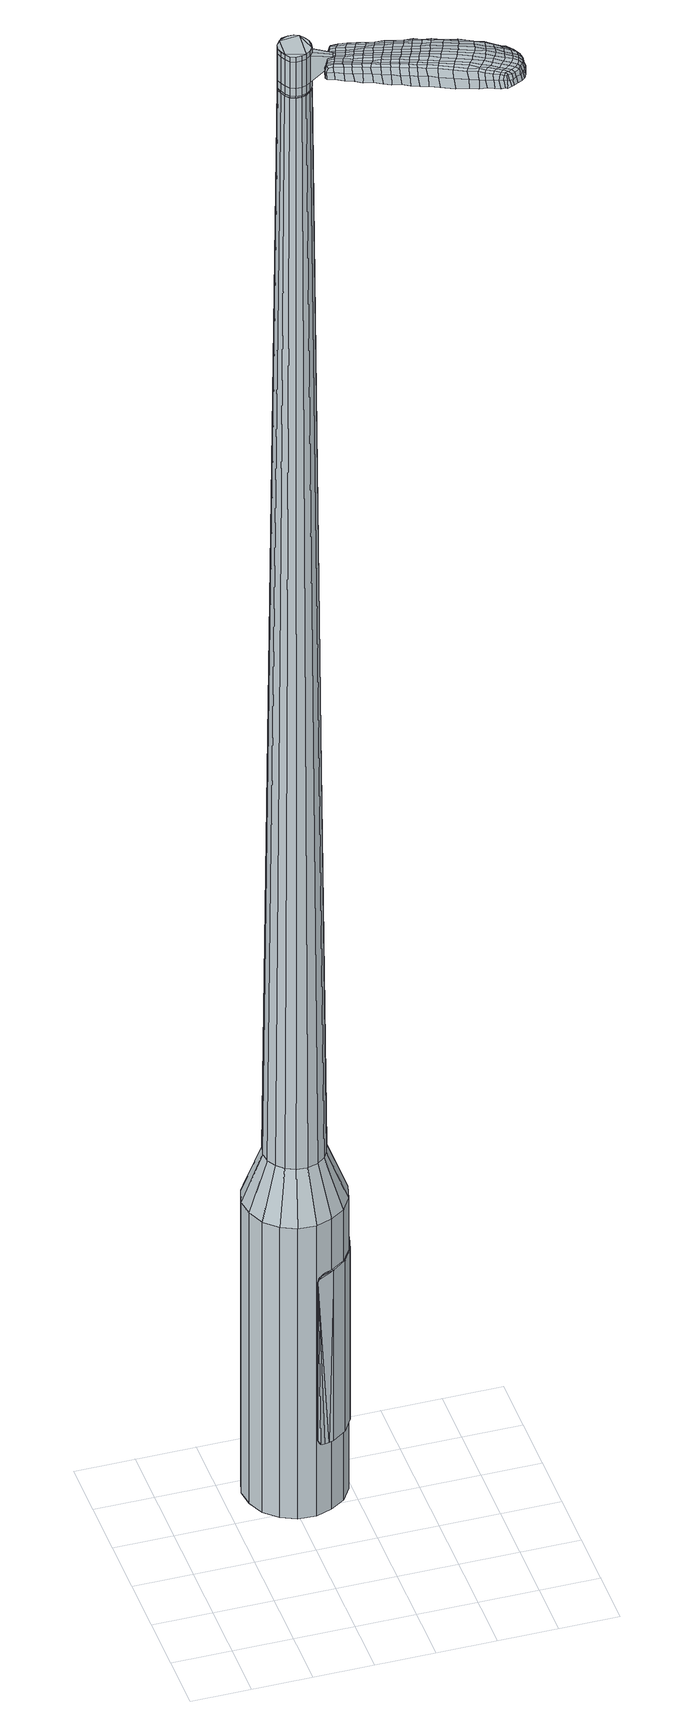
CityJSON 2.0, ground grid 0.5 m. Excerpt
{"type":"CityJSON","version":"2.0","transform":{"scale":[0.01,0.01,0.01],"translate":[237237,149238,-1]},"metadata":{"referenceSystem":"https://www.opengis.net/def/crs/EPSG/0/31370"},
"CityObjects":{
"object1":{"type":"GenericCityObject","attributes":{"cluster":739,"mean_distance_to_centroid":0.0592,"new_centroid_x":237238.06,"new_centroid_y":149239.82,"mean_distance_to_camera":7.12,"H1":-21.86,"H2":-127.29,"Z_final":114.18,"cluster2":-1,"proj_x":237235.15,"proj_y":149246.43,"id_line":43966,"bearing_l":66.21,"distance":7.23,"orientation":"right","G_obj":336.21},"geometry":[{"type":"MultiSurface","lod":"2","boundaries":[[[0,1,2,3]],[[1,4,5,2]],[[4,6,7,5]],[[6,8,9,7]],[[8,10,11,9]],[[10,12,13,11]],[[12,14,15,13]],[[14,16,17,15]],[[16,18,19,17]],[[18,20,21,19]],[[20,22,23,21]],[[22,24,25,23]],[[24,26,27,25]],[[26,28,29,27]],[[28,30,31,29]],[[30,32,33,31]],[[32,34,35,33]],[[34,0,3,35]],[[36,37,38,39]],[[38,40,41,42]],[[41,43,42]],[[42,44,45,46]],[[45,47,46]],[[46,48,49,50]],[[49,51,50]],[[42,46,50,38]],[[50,52,39,38]],[[53,36,39]],[[2,5,7,35]],[[7,9,11,15]],[[11,13,15]],[[15,17,19,23]],[[19,21,23]],[[23,25,27,31]],[[27,29,31]],[[15,23,31,7]],[[31,33,35,7]],[[3,2,35]],[[1,0,54,55]],[[0,34,56,54]],[[34,32,57,56]],[[32,30,58,57]],[[30,28,59,58]],[[28,26,60,59]],[[26,24,61,60]],[[24,22,62,61]],[[22,20,63,62]],[[20,18,64,63]],[[18,16,65,64]],[[16,14,66,65]],[[14,12,67,66]],[[12,10,68,67]],[[10,8,69,68]],[[8,6,70,69]],[[6,4,71,70]],[[4,1,55,71]],[[55,54,72,73]],[[54,56,74,72]],[[56,57,75,74]],[[57,58,76,75]],[[58,59,77,76]],[[59,60,78,77]],[[60,61,79,78]],[[61,62,80,79]],[[62,63,81,80]],[[63,64,82,81]],[[64,65,83,82]],[[65,66,84,83]],[[66,67,85,84]],[[67,68,86,85]],[[68,69,87,86]],[[69,70,88,87]],[[70,71,89,88]],[[71,55,73,89]],[[90,91,92,93]],[[94,95,91,90]],[[75,96,95,94]],[[76,97,96,75]],[[98,99,97,76]],[[100,101,99,98]],[[102,103,101,100]],[[104,105,103,102]],[[106,107,105,104]],[[108,109,107,106]],[[110,111,109,108]],[[84,112,111,110]],[[85,113,112,84]],[[114,115,113,85]],[[116,117,115,114]],[[118,119,117,116]],[[120,121,119,118]],[[93,92,121,120]],[[122,123,124,125]],[[126,122,125,127]],[[128,126,127,129]],[[130,128,129,131]],[[132,130,131,133]],[[134,132,133,135]],[[136,134,135,137]],[[138,136,137,139]],[[140,138,139,141]],[[142,140,141,143]],[[144,142,143,145]],[[146,144,145,147]],[[148,146,147,149]],[[150,148,149,151]],[[152,150,151,153]],[[154,152,153,155]],[[73,72,90,93]],[[72,74,94,90]],[[74,75,94]],[[77,98,76]],[[77,78,100,98]],[[78,79,102,100]],[[79,80,104,102]],[[80,81,106,104]],[[81,82,108,106]],[[82,83,110,108]],[[83,84,110]],[[86,114,85]],[[86,87,116,114]],[[87,88,118,116]],[[88,89,120,118]],[[89,73,93,120]],[[156,157,92,91]],[[157,158,121,92]],[[158,159,119,121]],[[159,160,117,119]],[[160,161,115,117]],[[161,113,115]],[[162,111,112]],[[162,163,109,111]],[[163,164,107,109]],[[164,165,105,107]],[[165,166,103,105]],[[166,167,101,103]],[[167,168,99,101]],[[168,97,99]],[[169,95,96]],[[169,156,91,95]],[[39,52,154,170]],[[157,156,171,155]],[[53,39,170,123]],[[156,169,124,171]],[[36,53,123,122]],[[169,96,125,124]],[[37,36,122,126]],[[96,97,127,125]],[[38,37,126,128]],[[97,168,129,127]],[[40,38,128,130]],[[168,167,131,129]],[[41,40,130,132]],[[167,166,133,131]],[[43,41,132,134]],[[166,165,135,133]],[[42,43,134,136]],[[165,164,137,135]],[[44,42,136,138]],[[164,163,139,137]],[[45,44,138,140]],[[163,162,141,139]],[[47,45,140,142]],[[162,112,143,141]],[[46,47,142,144]],[[112,113,145,143]],[[48,46,144,146]],[[113,161,147,145]],[[49,48,146,148]],[[161,160,149,147]],[[51,49,148,150]],[[160,159,151,149]],[[50,51,150,152]],[[159,158,153,151]],[[52,50,152,154]],[[158,157,155,153]],[[154,155,172,173]],[[155,171,174,172]],[[171,124,175,174]],[[124,123,176,175]],[[123,170,177,176]],[[170,154,173,177]],[[178,179,180,181]],[[182,178,181,183]],[[178,182,184,185]],[[179,178,185,186]],[[187,188,189,190]],[[191,187,190,192]],[[187,191,193,194]],[[188,187,194,195]],[[196,197,198,199]],[[200,196,199,201]],[[196,200,202,203]],[[197,196,203,204]],[[205,206,207,208]],[[209,205,208,210]],[[205,209,211,212]],[[206,205,212,213]],[[214,215,216,217]],[[218,214,217,219]],[[214,218,220,221]],[[215,214,221,222]],[[223,224,225,226]],[[227,223,226,228]],[[223,227,229,230]],[[224,223,230,231]],[[232,233,234,235]],[[224,232,235,225]],[[232,224,231,236]],[[233,232,236,237]],[[238,239,240,241]],[[233,238,241,234]],[[238,233,237,242]],[[239,238,242,243]],[[244,182,183,245]],[[239,244,245,240]],[[244,239,243,246]],[[182,244,246,184]],[[247,248,249,250]],[[251,247,250,252]],[[247,251,253,254]],[[248,247,254,255]],[[256,257,258,259]],[[248,256,259,249]],[[256,248,255,260]],[[257,256,260,261]],[[262,263,264,265]],[[257,262,265,258]],[[262,257,261,266]],[[263,262,266,267]],[[268,269,270,271]],[[263,268,271,264]],[[268,263,267,272]],[[269,268,272,273]],[[274,179,186,275]],[[269,274,275,270]],[[274,269,273,276]],[[179,274,276,180]],[[277,278,279,280]],[[281,277,280,282]],[[277,281,283,284]],[[278,277,284,285]],[[286,287,288,289]],[[278,286,289,279]],[[286,278,285,290]],[[287,286,290,291]],[[292,293,294,295]],[[287,292,295,288]],[[292,287,291,296]],[[293,292,296,297]],[[298,191,192,299]],[[293,298,299,294]],[[298,293,297,300]],[[191,298,300,193]],[[301,302,303,304]],[[305,301,304,306]],[[301,305,307,308]],[[302,301,308,309]],[[310,311,312,313]],[[302,310,313,303]],[[310,302,309,314]],[[311,310,314,315]],[[316,317,318,319]],[[311,316,319,312]],[[316,311,315,320]],[[317,316,320,321]],[[322,323,324,325]],[[317,322,325,318]],[[322,317,321,326]],[[323,322,326,327]],[[328,188,195,329]],[[323,328,329,324]],[[328,323,327,330]],[[188,328,330,189]],[[331,217,216,332]],[[333,331,332,334]],[[331,333,335,336]],[[217,331,336,219]],[[337,333,334,338]],[[339,337,338,340]],[[337,339,341,342]],[[333,337,342,335]],[[343,339,340,344]],[[345,343,344,346]],[[343,345,347,348]],[[339,343,348,341]],[[349,345,346,350]],[[351,349,350,352]],[[349,351,353,354]],[[345,349,354,347]],[[355,351,352,356]],[[206,355,356,207]],[[355,206,213,357]],[[351,355,357,353]],[[358,359,204,203]],[[360,358,203,202]],[[358,360,361,362]],[[359,358,362,363]],[[364,365,363,362]],[[366,364,362,361]],[[364,366,367,368]],[[365,364,368,369]],[[370,371,369,368]],[[372,370,368,367]],[[370,372,373,374]],[[371,370,374,375]],[[376,377,375,374]],[[378,376,374,373]],[[376,378,211,209]],[[377,376,209,210]],[[379,380,381,382]],[[281,379,382,283]],[[379,281,282,383]],[[380,379,383,384]],[[385,200,201,386]],[[380,385,386,381]],[[385,380,384,387]],[[200,385,387,202]],[[388,389,390,391]],[[227,388,391,229]],[[388,227,228,392]],[[389,388,392,393]],[[394,395,396,397]],[[389,394,397,390]],[[394,389,393,398]],[[395,394,398,399]],[[400,197,204,401]],[[395,400,401,396]],[[400,395,399,402]],[[197,400,402,198]],[[403,404,405,406]],[[185,403,406,186]],[[403,185,184,407]],[[404,403,407,408]],[[409,410,411,412]],[[404,409,412,405]],[[409,404,408,413]],[[410,409,413,414]],[[415,208,207,416]],[[410,415,416,411]],[[415,410,414,417]],[[208,415,417,210]],[[418,419,420,421]],[[190,418,421,192]],[[418,190,189,422]],[[419,418,422,423]],[[424,212,211,425]],[[419,424,425,420]],[[424,419,423,426]],[[212,424,426,213]],[[427,428,429,430]],[[305,427,430,307]],[[427,305,306,431]],[[428,427,431,432]],[[433,218,219,434]],[[428,433,434,429]],[[433,428,432,435]],[[218,433,435,220]],[[436,437,438,439]],[[251,436,439,253]],[[436,251,252,440]],[[437,436,440,441]],[[442,443,444,445]],[[437,442,445,438]],[[442,437,441,446]],[[443,442,446,447]],[[448,215,222,449]],[[443,448,449,444]],[[448,443,447,450]],[[215,448,450,216]],[[451,452,441,440]],[[250,451,440,252]],[[451,250,249,453]],[[452,451,453,454]],[[455,456,447,446]],[[452,455,446,441]],[[455,452,454,457]],[[456,455,457,458]],[[459,332,216,450]],[[456,459,450,447]],[[459,456,458,460]],[[332,459,460,334]],[[461,462,463,464]],[[308,461,464,309]],[[461,308,307,430]],[[462,461,430,429]],[[465,336,335,466]],[[462,465,466,463]],[[465,462,429,434]],[[336,465,434,219]],[[467,468,454,453]],[[259,467,453,249]],[[467,259,258,469]],[[468,467,469,470]],[[471,472,458,457]],[[468,471,457,454]],[[471,468,470,473]],[[472,471,473,474]],[[475,338,334,460]],[[472,475,460,458]],[[475,472,474,476]],[[338,475,476,340]],[[477,478,479,480]],[[314,477,480,315]],[[477,314,309,464]],[[478,477,464,463]],[[481,342,341,482]],[[478,481,482,479]],[[481,478,463,466]],[[342,481,466,335]],[[483,484,470,469]],[[265,483,469,258]],[[483,265,264,485]],[[484,483,485,486]],[[487,488,474,473]],[[484,487,473,470]],[[487,484,486,489]],[[488,487,489,490]],[[491,344,340,476]],[[488,491,476,474]],[[491,488,490,492]],[[344,491,492,346]],[[493,494,495,496]],[[320,493,496,321]],[[493,320,315,480]],[[494,493,480,479]],[[497,348,347,498]],[[494,497,498,495]],[[497,494,479,482]],[[348,497,482,341]],[[499,500,486,485]],[[271,499,485,264]],[[499,271,270,501]],[[500,499,501,502]],[[503,504,490,489]],[[500,503,489,486]],[[503,500,502,505]],[[504,503,505,506]],[[507,350,346,492]],[[504,507,492,490]],[[507,504,506,508]],[[350,507,508,352]],[[509,510,511,512]],[[326,509,512,327]],[[509,326,321,496]],[[510,509,496,495]],[[513,354,353,514]],[[510,513,514,511]],[[513,510,495,498]],[[354,513,498,347]],[[515,516,502,501]],[[275,515,501,270]],[[515,275,186,406]],[[516,515,406,405]],[[517,518,506,505]],[[516,517,505,502]],[[517,516,405,412]],[[518,517,412,411]],[[519,356,352,508]],[[518,519,508,506]],[[519,518,411,416]],[[356,519,416,207]],[[520,521,423,422]],[[330,520,422,189]],[[520,330,327,512]],[[521,520,512,511]],[[522,357,213,426]],[[521,522,426,423]],[[522,521,511,514]],[[357,522,514,353]],[[523,524,384,383]],[[280,523,383,282]],[[523,280,279,525]],[[524,523,525,526]],[[527,360,202,387]],[[524,527,387,384]],[[527,524,526,528]],[[360,527,528,361]],[[529,530,531,532]],[[230,529,532,231]],[[529,230,229,391]],[[530,529,391,390]],[[533,534,535,536]],[[530,533,536,531]],[[533,530,390,397]],[[534,533,397,396]],[[537,359,363,538]],[[534,537,538,535]],[[537,534,396,401]],[[359,537,401,204]],[[539,540,526,525]],[[289,539,525,279]],[[539,289,288,541]],[[540,539,541,542]],[[543,366,361,528]],[[540,543,528,526]],[[543,540,542,544]],[[366,543,544,367]],[[545,546,547,548]],[[236,545,548,237]],[[545,236,231,532]],[[546,545,532,531]],[[549,550,551,552]],[[546,549,552,547]],[[549,546,531,536]],[[550,549,536,535]],[[553,365,369,554]],[[550,553,554,551]],[[553,550,535,538]],[[365,553,538,363]],[[555,556,542,541]],[[295,555,541,288]],[[555,295,294,557]],[[556,555,557,558]],[[559,372,367,544]],[[556,559,544,542]],[[559,556,558,560]],[[372,559,560,373]],[[561,562,563,564]],[[242,561,564,243]],[[561,242,237,548]],[[562,561,548,547]],[[565,566,567,568]],[[562,565,568,563]],[[565,562,547,552]],[[566,565,552,551]],[[569,371,375,570]],[[566,569,570,567]],[[569,566,551,554]],[[371,569,554,369]],[[571,572,558,557]],[[299,571,557,294]],[[571,299,192,421]],[[572,571,421,420]],[[573,378,373,560]],[[572,573,560,558]],[[573,572,420,425]],[[378,573,425,211]],[[574,575,408,407]],[[246,574,407,184]],[[574,246,243,564]],[[575,574,564,563]],[[576,577,414,413]],[[575,576,413,408]],[[576,575,563,568]],[[577,576,568,567]],[[578,377,210,417]],[[577,578,417,414]],[[578,577,567,570]],[[377,578,570,375]],[[579,580,581,582]],[[582,581,583,584]],[[585,583,581,586]],[[586,581,580,587]],[[588,589,590,591]],[[591,590,592,593]],[[594,592,590,595]],[[595,590,589,596]],[[597,598,599,600]],[[600,599,601,602]],[[603,601,599,604]],[[604,599,598,605]],[[606,607,608,609]],[[609,608,610,611]],[[612,610,608,613]],[[613,608,607,614]],[[615,616,617,618]],[[618,617,619,620]],[[621,619,617,622]],[[622,617,616,623]],[[624,625,626,627]],[[627,626,628,629]],[[630,628,626,631]],[[631,626,625,632]],[[633,634,635,636]],[[636,635,625,624]],[[632,625,635,637]],[[637,635,634,638]],[[639,640,641,642]],[[642,641,634,633]],[[638,634,641,643]],[[643,641,640,644]],[[584,583,645,646]],[[646,645,640,639]],[[644,640,645,647]],[[647,645,583,585]],[[648,649,650,651]],[[651,650,652,653]],[[654,652,650,655]],[[655,650,649,656]],[[657,658,659,660]],[[660,659,649,648]],[[656,649,659,661]],[[661,659,658,662]],[[663,664,665,666]],[[666,665,658,657]],[[662,658,665,667]],[[667,665,664,668]],[[669,670,671,672]],[[672,671,664,663]],[[668,664,671,673]],[[673,671,670,674]],[[587,580,675,676]],[[676,675,670,669]],[[674,670,675,677]],[[677,675,580,579]],[[678,679,680,681]],[[681,680,682,683]],[[684,682,680,685]],[[685,680,679,686]],[[687,688,689,690]],[[690,689,679,678]],[[686,679,689,691]],[[691,689,688,692]],[[693,694,695,696]],[[696,695,688,687]],[[692,688,695,697]],[[697,695,694,698]],[[593,592,699,700]],[[700,699,694,693]],[[698,694,699,701]],[[701,699,592,594]],[[702,703,704,705]],[[705,704,706,707]],[[708,706,704,709]],[[709,704,703,710]],[[711,712,713,714]],[[714,713,703,702]],[[710,703,713,715]],[[715,713,712,716]],[[717,718,719,720]],[[720,719,712,711]],[[716,712,719,721]],[[721,719,718,722]],[[723,724,725,726]],[[726,725,718,717]],[[722,718,725,727]],[[727,725,724,728]],[[596,589,729,730]],[[730,729,724,723]],[[728,724,729,731]],[[731,729,589,588]],[[615,618,732,733]],[[733,732,734,735]],[[736,734,732,737]],[[737,732,618,620]],[[735,734,738,739]],[[739,738,740,741]],[[742,740,738,743]],[[743,738,734,736]],[[741,740,744,745]],[[745,744,746,747]],[[748,746,744,749]],[[749,744,740,742]],[[747,746,750,751]],[[751,750,752,753]],[[754,752,750,755]],[[755,750,746,748]],[[753,752,756,757]],[[757,756,607,606]],[[614,607,756,758]],[[758,756,752,754]],[[605,759,760,604]],[[604,760,761,603]],[[762,761,760,763]],[[763,760,759,764]],[[764,765,766,763]],[[763,766,767,762]],[[768,767,766,769]],[[769,766,765,770]],[[770,771,772,769]],[[769,772,773,768]],[[774,773,772,775]],[[775,772,771,776]],[[776,777,778,775]],[[775,778,779,774]],[[612,779,778,610]],[[610,778,777,611]],[[780,781,782,783]],[[783,782,682,684]],[[683,682,782,784]],[[784,782,781,785]],[[602,601,786,787]],[[787,786,781,780]],[[785,781,786,788]],[[788,786,601,603]],[[789,790,791,792]],[[792,791,628,630]],[[629,628,791,793]],[[793,791,790,794]],[[795,796,797,798]],[[798,797,790,789]],[[794,790,797,799]],[[799,797,796,800]],[[605,598,801,802]],[[802,801,796,795]],[[800,796,801,803]],[[803,801,598,597]],[[804,805,806,807]],[[807,806,586,587]],[[585,586,806,808]],[[808,806,805,809]],[[810,811,812,813]],[[813,812,805,804]],[[809,805,812,814]],[[814,812,811,815]],[[606,609,816,817]],[[817,816,811,810]],[[815,811,816,818]],[[818,816,609,611]],[[819,820,821,822]],[[822,821,591,593]],[[588,591,821,823]],[[823,821,820,824]],[[612,613,825,826]],[[826,825,820,819]],[[824,820,825,827]],[[827,825,613,614]],[[828,829,830,831]],[[831,830,706,708]],[[707,706,830,832]],[[832,830,829,833]],[[620,619,834,835]],[[835,834,829,828]],[[833,829,834,836]],[[836,834,619,621]],[[837,838,839,840]],[[840,839,652,654]],[[653,652,839,841]],[[841,839,838,842]],[[843,844,845,846]],[[846,845,838,837]],[[842,838,845,847]],[[847,845,844,848]],[[623,616,849,850]],[[850,849,844,843]],[[848,844,849,851]],[[851,849,616,615]],[[842,852,853,841]],[[841,853,651,653]],[[648,651,853,854]],[[854,853,852,855]],[[848,856,857,847]],[[847,857,852,842]],[[855,852,857,858]],[[858,857,856,859]],[[615,733,860,851]],[[851,860,856,848]],[[859,856,860,861]],[[861,860,733,735]],[[862,863,864,865]],[[865,864,709,710]],[[708,709,864,831]],[[831,864,863,828]],[[736,737,866,867]],[[867,866,863,862]],[[828,863,866,835]],[[835,866,737,620]],[[855,868,869,854]],[[854,869,660,648]],[[657,660,869,870]],[[869,868,870]],[[859,871,872,858]],[[858,872,868,855]],[[870,868,872,873]],[[873,872,871,874]],[[735,739,875,861]],[[861,875,871,859]],[[874,871,875,876]],[[876,875,739,741]],[[877,878,879,880]],[[880,879,715,716]],[[710,715,879,865]],[[865,879,878,862]],[[742,743,881,882]],[[882,881,878,877]],[[862,878,881,867]],[[867,881,743,736]],[[883,884,870]],[[870,884,666,657]],[[663,666,884,885]],[[885,884,883,886]],[[874,887,888,873]],[[873,888,883,870]],[[886,883,888,889]],[[889,888,887,890]],[[741,745,891,876]],[[876,891,887,874]],[[890,887,891,892]],[[892,891,745,747]],[[893,894,895,896]],[[896,895,721,722]],[[716,721,895,880]],[[880,895,894,877]],[[748,749,897,898]],[[898,897,894,893]],[[877,894,897,882]],[[882,897,749,742]],[[886,899,900,885]],[[885,900,672,663]],[[669,672,900,901]],[[901,900,899,902]],[[890,903,904,889]],[[889,904,899,886]],[[902,899,904,905]],[[905,904,903,906]],[[747,751,907,892]],[[892,907,903,890]],[[906,903,907,908]],[[908,907,751,753]],[[909,910,911,912]],[[912,911,727,728]],[[722,727,911,896]],[[896,911,910,893]],[[754,755,913,914]],[[914,913,910,909]],[[893,910,913,898]],[[898,913,755,748]],[[902,915,916,901]],[[901,916,676,669]],[[587,676,916,807]],[[807,916,915,804]],[[906,917,918,905]],[[905,918,915,902]],[[804,915,918,813]],[[813,918,917,810]],[[753,757,919,908]],[[908,919,917,906]],[[810,917,919,817]],[[817,919,757,606]],[[824,920,921,823]],[[823,921,731,588]],[[728,731,921,912]],[[912,921,920,909]],[[614,758,922,827]],[[827,922,920,824]],[[909,920,922,914]],[[914,922,758,754]],[[785,923,924,784]],[[784,924,681,683]],[[678,681,924,925]],[[925,924,923,926]],[[603,761,927,788]],[[788,927,923,785]],[[926,923,927,928]],[[928,927,761,762]],[[929,930,931,932]],[[932,931,631,632]],[[630,631,931,792]],[[792,931,930,789]],[[933,934,935,936]],[[936,935,930,929]],[[789,930,935,798]],[[798,935,934,795]],[[764,759,937,938]],[[938,937,934,933]],[[795,934,937,802]],[[802,937,759,605]],[[926,939,940,925]],[[925,940,690,678]],[[687,690,940,941]],[[941,940,939,942]],[[762,767,943,928]],[[928,943,939,926]],[[942,939,943,944]],[[944,943,767,768]],[[945,946,947,948]],[[948,947,637,638]],[[632,637,947,932]],[[932,947,946,929]],[[949,950,951,952]],[[952,951,946,945]],[[929,946,951,936]],[[936,951,950,933]],[[770,765,953,954]],[[954,953,950,949]],[[933,950,953,938]],[[938,953,765,764]],[[942,955,956,941]],[[941,956,696,687]],[[693,696,956,957]],[[957,956,955,958]],[[768,773,959,944]],[[944,959,955,942]],[[958,955,959,960]],[[960,959,773,774]],[[961,962,963,964]],[[964,963,643,644]],[[638,643,963,948]],[[948,963,962,945]],[[965,966,967,968]],[[968,967,962,961]],[[945,962,967,952]],[[952,967,966,949]],[[776,771,969,970]],[[970,969,966,965]],[[949,966,969,954]],[[954,969,771,770]],[[958,971,972,957]],[[957,972,700,693]],[[593,700,972,822]],[[822,972,971,819]],[[774,779,973,960]],[[960,973,971,958]],[[819,971,973,826]],[[826,973,779,612]],[[809,974,975,808]],[[808,975,647,585]],[[644,647,975,964]],[[964,975,974,961]],[[815,976,977,814]],[[814,977,974,809]],[[961,974,977,968]],[[968,977,976,965]],[[611,777,978,818]],[[818,978,976,815]],[[965,976,978,970]],[[970,978,777,776]],[[579,582,181,180]],[[582,584,183,181]],[[594,595,194,193]],[[595,596,195,194]],[[597,600,199,198]],[[600,602,201,199]],[[621,622,221,220]],[[622,623,222,221]],[[624,627,226,225]],[[627,629,228,226]],[[633,636,235,234]],[[636,624,225,235]],[[639,642,241,240]],[[642,633,234,241]],[[584,646,245,183]],[[646,639,240,245]],[[654,655,254,253]],[[655,656,255,254]],[[656,661,260,255]],[[661,662,261,260]],[[662,667,266,261]],[[667,668,267,266]],[[668,673,272,267]],[[673,674,273,272]],[[674,677,276,273]],[[677,579,180,276]],[[684,685,284,283]],[[685,686,285,284]],[[686,691,290,285]],[[691,692,291,290]],[[692,697,296,291]],[[697,698,297,296]],[[698,701,300,297]],[[701,594,193,300]],[[702,705,304,303]],[[705,707,306,304]],[[711,714,313,312]],[[714,702,303,313]],[[717,720,319,318]],[[720,711,312,319]],[[723,726,325,324]],[[726,717,318,325]],[[596,730,329,195]],[[730,723,324,329]],[[780,783,382,381]],[[783,684,283,382]],[[602,787,386,201]],[[787,780,381,386]],[[629,793,392,228]],[[793,794,393,392]],[[794,799,398,393]],[[799,800,399,398]],[[800,803,402,399]],[[803,597,198,402]],[[707,832,431,306]],[[832,833,432,431]],[[833,836,435,432]],[[836,621,220,435]],[[837,840,439,438]],[[840,654,253,439]],[[843,846,445,444]],[[846,837,438,445]],[[623,850,449,222]],[[850,843,444,449]],[[979,980,981,982]],[[983,984,982,981]],[[985,986,987,988]],[[989,990,991,992]],[[980,993,994,981]],[[995,983,981,994]],[[996,985,988,997]],[[998,999,990,989]],[[993,1000,1001,994]],[[1001,1002,995,994]],[[1003,996,997,1004]],[[1005,999,998,1006]],[[1000,1007,1008,1001]],[[1008,1009,1002,1001]],[[1010,1003,1004,1011]],[[1012,1005,1006,1013]],[[1014,1015,1016,1017]],[[1018,1019,1015,1014]],[[1018,1020,1021,1019]],[[1020,1022,1023,1021]],[[1024,1025,1026,1027]],[[1028,1029,1025,1024]],[[1030,1031,1029,1028]],[[1032,1033,1031,1030]],[[1027,1016,1015,1024]],[[1024,1015,1019,1028]],[[1019,1021,1030,1028]],[[1021,1023,1032,1030]],[[988,987,984,983]],[[997,988,983,995]],[[1002,1004,997,995]],[[1009,1011,1004,1002]],[[989,992,986,985]],[[998,989,985,996]],[[1006,998,996,1003]],[[1013,1006,1003,1010]],[[990,1014,1017,991]],[[999,1018,1014,990]],[[1020,1018,999,1005]],[[1022,1020,1005,1012]],[[1034,1035,1036,1037]],[[1036,1038,1039,1040]],[[1036,1040,1041,1042]],[[1036,1042,1037]],[[1043,1034,1037,1044]],[[1045,1044,1037,1046]],[[1047,1046,1037]],[[1048,1036,1035,1049]],[[1050,1048,1049,1051]],[[1052,1050,1051,1053]],[[1054,1052,1053,1055]],[[1056,1054,1055,1057]],[[1057,1058,1059,1060]],[[1057,1060,1061,1062]],[[1057,1062,1063,1064]],[[1063,1065,1066,1067]],[[1063,1067,1068,1069]],[[1063,1069,1064]],[[1057,1064,1056]],[[1070,1071,1035,1034]],[[1072,1073,1038,1036]],[[1074,1075,1047,1037]],[[1071,1076,1049,1035]],[[1077,1072,1036,1048]],[[1076,1078,1051,1049]],[[1079,1077,1048,1050]],[[1078,1080,1053,1051]],[[1081,1079,1050,1052]],[[1080,1082,1055,1053]],[[1083,1081,1052,1054]],[[1082,1084,1057,1055]],[[1085,1083,1054,1056]],[[1084,1086,1058,1057]],[[1087,1088,1065,1063]],[[1089,1085,1056,1064]],[[1059,1058,1086,1090]],[[1060,1059,1090,1091]],[[1061,1060,1091,1092]],[[1062,1061,1092,1093]],[[1063,1062,1093,1087]],[[1094,1070,1034,1043]],[[1095,1094,1043,1044]],[[1096,1095,1044,1045]],[[1097,1096,1045,1046]],[[1075,1097,1046,1047]],[[1039,1038,1073,1098]],[[1066,1065,1088,1099]],[[1040,1039,1098,1100]],[[1041,1040,1100,1101]],[[1042,1041,1101,1102]],[[1037,1042,1102,1074]],[[1067,1066,1099,1103]],[[1068,1067,1103,1104]],[[1069,1068,1104,1105]],[[1064,1069,1105,1089]]]}]}
},
"vertices":[
[147,165,384],[139,153,384],[139,153,96],[147,165,96],[127,145,384],[127,145,96],[113,140,384],[113,140,96],[98,141,384],[98,141,96],[85,147,384],[85,147,96],[74,157,384],[74,157,96],[68,171,384],[68,171,96],[66,185,384],[66,185,96],[70,200,384],[70,200,96],[78,212,384],[78,212,96],[90,220,384],[90,220,96],[104,225,384],[104,225,96],[119,224,384],[119,224,96],[132,218,384],[132,218,96],[143,207,384],[143,207,96],[149,194,384],[149,194,96],[151,180,384],[151,180,96],[121,186,1524],[119,190,1524],[116,194,1524],[121,177,1524],[112,196,1524],[107,196,1524],[99,192,1524],[102,195,1524],[96,188,1524],[95,183,1524],[98,175,1524],[96,179,1524],[101,171,1524],[105,169,1524],[114,170,1524],[110,169,1524],[118,173,1524],[122,182,1524],[131,172,429],[127,165,429],[134,181,429],[133,190,429],[129,197,429],[122,203,429],[114,207,429],[106,208,429],[97,205,429],[90,200,429],[85,193,429],[83,184,429],[84,175,429],[88,168,429],[94,162,429],[102,158,429],[111,157,429],[120,160,429],[121,177,1483],[118,173,1483],[122,182,1483],[121,186,1483],[119,190,1483],[116,194,1483],[112,196,1483],[107,196,1483],[102,195,1483],[99,192,1483],[96,188,1483],[95,183,1483],[96,179,1483],[98,175,1483],[101,171,1483],[105,169,1483],[110,169,1483],[114,170,1483],[120,177,1483],[120,177,1485],[118,174,1485],[118,174,1483],[121,182,1483],[121,182,1485],[121,186,1485],[119,190,1485],[116,193,1483],[116,193,1485],[112,195,1483],[112,195,1485],[107,195,1483],[107,195,1485],[103,194,1483],[103,194,1485],[99,191,1483],[99,191,1485],[97,188,1483],[97,188,1485],[96,183,1483],[96,183,1485],[96,179,1485],[98,175,1485],[101,172,1483],[101,172,1485],[105,170,1483],[105,170,1485],[110,170,1483],[110,170,1485],[114,171,1483],[114,171,1485],[121,186,1519],[122,182,1519],[122,182,1493],[121,186,1493],[119,190,1519],[119,190,1493],[116,194,1519],[116,194,1493],[112,196,1519],[112,196,1493],[107,196,1519],[107,196,1493],[102,195,1519],[102,195,1493],[99,192,1519],[99,192,1493],[96,188,1519],[96,188,1493],[95,183,1519],[95,183,1493],[96,179,1519],[96,179,1493],[98,175,1519],[98,175,1493],[101,171,1519],[101,171,1493],[105,169,1519],[105,169,1493],[110,169,1519],[110,169,1493],[114,170,1519],[114,170,1493],[118,173,1519],[118,173,1493],[121,177,1485],[118,173,1485],[114,170,1485],[110,169,1485],[105,169,1485],[101,171,1485],[95,183,1485],[96,188,1485],[99,192,1485],[102,195,1485],[107,196,1485],[112,196,1485],[116,194,1485],[122,182,1485],[121,177,1519],[121,177,1493],[137,167,1513],[137,167,1518],[138,170,1513],[139,172,1513],[139,172,1518],[138,170,1518],[198,122,1519],[191,125,1518],[192,123,1509],[198,120,1510],[205,118,1519],[206,116,1510],[205,120,1526],[197,124,1525],[191,127,1525],[214,157,1519],[207,160,1518],[205,158,1525],[212,156,1525],[222,154,1519],[220,153,1526],[223,154,1510],[215,158,1510],[209,160,1509],[274,111,1519],[272,108,1519],[273,108,1513],[274,111,1513],[274,115,1519],[275,115,1513],[273,116,1524],[272,112,1524],[271,109,1524],[206,141,1530],[199,144,1529],[198,141,1529],[204,138,1530],[214,137,1531],[213,134,1531],[216,141,1530],[207,145,1530],[200,147,1529],[132,173,1512],[131,171,1512],[132,171,1517],[133,173,1517],[133,176,1512],[134,176,1517],[134,176,1506],[133,173,1506],[131,171,1506],[252,99,1519],[249,100,1519],[250,98,1512],[253,98,1512],[255,99,1518],[255,97,1512],[255,100,1522],[253,100,1523],[250,101,1524],[245,102,1519],[239,103,1519],[240,102,1512],[245,100,1512],[245,103,1524],[239,105,1525],[234,105,1519],[227,108,1519],[227,107,1511],[234,104,1511],[234,107,1526],[226,110,1526],[216,113,1519],[217,111,1510],[216,115,1526],[132,155,1513],[139,152,1513],[139,153,1518],[132,157,1517],[127,158,1512],[128,158,1516],[127,157,1506],[132,154,1507],[139,150,1507],[145,148,1514],[152,145,1515],[152,146,1520],[145,150,1519],[146,147,1507],[152,143,1507],[159,142,1515],[165,138,1516],[165,140,1522],[158,143,1521],[159,140,1508],[166,136,1508],[172,135,1517],[178,131,1517],[178,133,1524],[172,136,1523],[172,133,1508],[179,130,1509],[185,128,1518],[185,130,1524],[185,126,1509],[268,131,1519],[265,133,1519],[264,132,1524],[267,130,1523],[270,130,1518],[269,129,1522],[271,131,1512],[269,132,1512],[266,134,1512],[261,136,1519],[255,138,1519],[254,137,1525],[260,135,1524],[262,136,1512],[257,139,1512],[250,141,1519],[243,144,1519],[242,143,1526],[249,140,1526],[252,142,1511],[245,145,1511],[232,149,1519],[231,148,1526],[234,150,1510],[144,183,1513],[151,180,1513],[153,181,1507],[146,184,1507],[139,185,1512],[140,185,1506],[140,184,1516],[143,182,1517],[150,180,1518],[158,178,1514],[166,175,1515],[167,176,1507],[160,178,1507],[157,177,1519],[164,174,1520],[173,173,1515],[180,170,1516],[181,171,1508],[174,173,1508],[171,172,1521],[178,169,1522],[186,167,1517],[193,165,1517],[195,166,1509],[188,168,1508],[185,166,1523],[192,164,1524],[200,162,1518],[202,163,1509],[199,161,1524],[138,171,1519],[137,168,1519],[145,168,1520],[144,165,1520],[146,170,1520],[139,173,1519],[151,165,1522],[150,162,1522],[158,162,1523],[157,159,1523],[160,165,1523],[153,168,1521],[165,159,1524],[164,156,1524],[172,156,1525],[171,153,1525],[173,159,1525],[166,162,1524],[179,153,1526],[177,150,1526],[185,150,1527],[184,147,1527],[187,153,1527],[180,156,1526],[192,147,1528],[191,144,1528],[194,150,1528],[269,113,1527],[268,110,1527],[270,117,1526],[266,119,1527],[265,115,1528],[264,112,1528],[259,118,1529],[258,114,1529],[260,122,1528],[254,125,1530],[253,121,1530],[251,117,1530],[246,124,1531],[244,120,1531],[247,127,1530],[239,131,1531],[238,127,1531],[236,124,1531],[226,132,1531],[224,129,1531],[227,136,1531],[271,128,1518],[272,125,1519],[273,126,1513],[272,129,1513],[270,128,1523],[271,125,1523],[274,121,1519],[275,121,1513],[272,121,1524],[257,99,1518],[260,99,1518],[259,100,1523],[256,100,1523],[258,97,1513],[260,98,1513],[263,101,1519],[267,102,1519],[266,103,1524],[262,101,1523],[264,100,1513],[268,102,1513],[270,105,1519],[268,106,1524],[271,104,1513],[198,125,1528],[199,127,1528],[192,130,1528],[191,128,1527],[206,121,1528],[207,123,1529],[200,129,1529],[202,132,1530],[195,135,1529],[194,132,1528],[208,125,1529],[210,128,1530],[203,135,1530],[196,138,1529],[211,131,1531],[211,155,1528],[210,152,1529],[219,149,1529],[219,151,1528],[204,157,1527],[204,155,1528],[209,149,1529],[217,145,1530],[202,151,1528],[137,184,1512],[136,183,1512],[137,182,1517],[138,183,1517],[138,185,1506],[137,183,1506],[135,180,1512],[136,179,1517],[136,180,1506],[126,160,1512],[127,162,1512],[127,160,1506],[126,159,1506],[127,160,1517],[128,162,1517],[127,164,1512],[129,166,1512],[129,165,1506],[128,163,1506],[129,164,1517],[130,166,1517],[130,169,1512],[130,168,1506],[131,168,1517],[132,158,1519],[133,159,1519],[139,155,1520],[139,156,1520],[134,161,1519],[135,164,1519],[140,158,1520],[141,161,1520],[136,166,1519],[143,163,1520],[143,181,1519],[142,179,1519],[149,177,1520],[150,179,1520],[140,177,1519],[147,174,1520],[145,151,1521],[146,153,1521],[152,148,1522],[153,149,1522],[147,155,1521],[148,157,1521],[154,152,1522],[155,154,1523],[149,160,1522],[156,157,1523],[157,176,1521],[156,174,1521],[163,171,1522],[163,173,1522],[154,171,1521],[161,168,1522],[159,145,1523],[160,146,1523],[165,141,1524],[166,143,1524],[161,148,1523],[162,151,1524],[167,145,1525],[168,148,1525],[163,154,1524],[170,151,1525],[170,170,1523],[169,168,1523],[176,166,1524],[177,168,1524],[168,165,1524],[175,162,1525],[172,138,1525],[173,140,1525],[179,135,1526],[179,136,1526],[174,142,1526],[175,145,1526],[180,139,1527],[182,142,1527],[176,147,1526],[183,144,1527],[184,165,1525],[183,163,1525],[190,160,1526],[191,162,1526],[182,160,1526],[189,157,1527],[185,131,1527],[186,133,1527],[187,136,1527],[188,138,1528],[190,141,1528],[198,160,1527],[197,158,1527],[195,154,1528],[267,129,1525],[269,126,1525],[264,131,1526],[265,128,1526],[270,122,1526],[266,124,1527],[254,101,1525],[257,101,1525],[253,103,1526],[251,102,1525],[260,103,1525],[263,104,1526],[259,106,1527],[256,104,1526],[266,107,1526],[262,109,1527],[260,133,1526],[260,131,1527],[254,136,1527],[255,133,1528],[261,126,1528],[254,129,1529],[246,104,1526],[248,105,1527],[242,107,1528],[240,106,1527],[251,106,1527],[253,108,1528],[247,111,1529],[245,109,1528],[256,111,1528],[249,114,1530],[249,139,1528],[249,136,1529],[241,142,1528],[241,140,1529],[248,132,1529],[240,136,1530],[235,108,1528],[236,109,1528],[229,113,1529],[227,111,1528],[238,111,1529],[241,114,1530],[233,118,1530],[230,115,1530],[243,117,1530],[234,121,1531],[230,147,1529],[230,144,1529],[229,140,1530],[217,116,1528],[218,118,1529],[219,120,1530],[221,123,1530],[223,126,1531],[193,125,1509],[192,127,1518],[199,124,1518],[199,122,1509],[206,120,1519],[207,118,1510],[206,122,1525],[198,125,1525],[192,128,1525],[205,157,1525],[206,158,1518],[213,155,1518],[211,154,1525],[221,152,1519],[219,151,1525],[223,153,1510],[215,156,1509],[208,159,1509],[271,109,1513],[270,109,1519],[271,112,1519],[272,112,1513],[272,116,1519],[273,115,1513],[271,116,1524],[270,113,1524],[269,110,1524],[198,141,1528],[199,144,1528],[206,141,1529],[205,138,1529],[214,137,1529],[213,134,1529],[216,141,1529],[207,144,1529],[201,147,1528],[134,170,1516],[133,170,1512],[134,173,1512],[135,172,1516],[135,175,1512],[136,175,1516],[136,175,1506],[135,172,1506],[134,170,1506],[250,100,1512],[250,102,1519],[253,101,1518],[253,99,1512],[255,101,1518],[255,99,1512],[255,102,1522],[253,102,1523],[250,103,1523],[240,103,1512],[240,105,1519],[245,103,1519],[246,102,1512],[245,105,1524],[240,107,1525],[228,108,1511],[227,110,1519],[235,107,1519],[235,106,1511],[234,109,1525],[227,112,1526],[217,115,1519],[218,113,1510],[217,117,1526],[140,155,1518],[140,154,1513],[133,157,1513],[133,158,1517],[129,160,1512],[130,160,1515],[129,158,1506],[133,156,1506],[140,152,1507],[153,148,1520],[153,147,1514],[146,150,1514],[146,151,1519],[147,149,1507],[153,145,1507],[166,141,1522],[166,140,1516],[160,143,1515],[159,145,1521],[160,142,1508],[167,138,1508],[179,135,1523],[179,133,1517],[173,136,1516],[173,138,1522],[173,135,1508],[180,131,1508],[186,130,1517],[186,132,1524],[186,128,1509],[263,131,1523],[264,132,1519],[266,130,1518],[266,129,1523],[268,129,1518],[267,128,1522],[269,129,1512],[268,131,1512],[265,132,1512],[253,136,1525],[255,137,1519],[260,134,1519],[259,133,1524],[261,135,1512],[256,137,1512],[241,142,1526],[242,143,1519],[249,139,1519],[248,138,1525],[251,140,1511],[244,143,1511],[232,147,1519],[230,146,1526],[233,148,1510],[152,179,1507],[151,178,1513],[144,181,1513],[145,182,1506],[139,183,1512],[140,183,1506],[139,182,1515],[143,180,1517],[150,178,1518],[166,174,1507],[165,173,1514],[158,176,1514],[159,177,1507],[157,175,1519],[164,172,1520],[181,169,1508],[179,168,1516],[172,171,1515],[173,171,1508],[171,170,1521],[178,167,1522],[194,164,1508],[193,163,1517],[186,165,1516],[188,166,1508],[184,164,1522],[191,162,1523],[199,160,1517],[201,161,1509],[198,159,1524],[139,170,1518],[138,168,1518],[145,167,1519],[144,165,1519],[146,170,1519],[140,173,1518],[152,164,1520],[151,162,1520],[159,161,1521],[158,159,1521],[160,164,1521],[153,167,1520],[166,159,1523],[165,156,1523],[172,156,1524],[171,153,1524],[174,158,1524],[167,161,1523],[179,153,1525],[178,150,1525],[186,150,1526],[185,147,1526],[187,153,1526],[181,156,1525],[193,147,1527],[191,144,1527],[194,150,1527],[267,111,1526],[268,113,1526],[269,117,1525],[265,119,1526],[264,115,1526],[263,112,1526],[257,115,1528],[259,118,1528],[260,121,1527],[253,124,1528],[252,121,1529],[251,117,1529],[244,120,1530],[246,123,1530],[247,127,1529],[239,131,1530],[238,127,1530],[236,124,1530],[225,129,1530],[226,132,1530],[227,136,1530],[271,125,1513],[270,125,1518],[269,127,1518],[270,128,1512],[268,127,1523],[269,125,1523],[271,120,1519],[272,121,1513],[270,121,1523],[258,102,1523],[259,101,1518],[257,101,1518],[256,102,1523],[257,99,1512],[259,100,1512],[264,105,1523],[265,104,1519],[262,102,1519],[261,103,1523],[263,102,1513],[266,103,1513],[268,106,1519],[267,107,1524],[269,106,1513],[193,130,1527],[199,127,1527],[199,126,1527],[192,129,1526],[206,123,1527],[207,124,1528],[196,135,1528],[202,132,1528],[201,130,1528],[194,133,1527],[209,126,1528],[210,129,1529],[203,135,1529],[197,138,1528],[212,131,1529],[218,148,1528],[210,152,1527],[211,153,1527],[219,150,1527],[204,156,1526],[204,154,1527],[209,148,1528],[217,145,1528],[202,151,1527],[139,181,1516],[138,182,1512],[138,183,1512],[139,182,1516],[139,183,1506],[139,182,1506],[137,179,1512],[137,178,1516],[138,179,1506],[129,160,1506],[129,161,1512],[128,160,1512],[128,159,1506],[129,160,1516],[130,161,1516],[131,164,1506],[131,165,1512],[130,163,1512],[130,162,1506],[131,163,1516],[132,165,1516],[132,168,1512],[132,167,1506],[133,167,1516],[134,159,1518],[133,158,1518],[140,155,1519],[140,156,1519],[136,163,1518],[135,161,1518],[141,158,1519],[142,160,1519],[137,166,1518],[143,163,1519],[149,176,1519],[143,179,1518],[143,180,1518],[150,177,1519],[141,176,1518],[148,173,1519],[147,153,1520],[146,152,1520],[153,149,1521],[149,157,1520],[148,155,1520],[154,152,1521],[156,154,1521],[150,160,1520],[157,157,1521],[163,171,1521],[156,174,1520],[156,175,1520],[163,172,1521],[155,171,1520],[162,168,1521],[160,146,1522],[160,145,1522],[166,142,1523],[167,143,1523],[162,151,1522],[161,148,1522],[168,145,1523],[169,148,1524],[163,153,1523],[170,150,1524],[177,165,1523],[170,168,1522],[170,169,1522],[177,166,1523],[168,165,1522],[175,162,1523],[173,140,1524],[173,139,1524],[179,136,1525],[180,137,1525],[176,145,1525],[174,142,1524],[181,139,1525],[182,142,1526],[177,147,1525],[184,144,1526],[190,160,1525],[184,163,1524],[184,164,1524],[191,161,1525],[182,159,1524],[189,156,1525],[186,133,1526],[186,132,1526],[189,138,1527],[188,136,1526],[190,141,1527],[197,157,1526],[198,158,1526],[196,154,1526],[267,126,1524],[266,128,1524],[263,130,1525],[264,128,1525],[268,122,1525],[265,123,1525],[253,104,1525],[256,103,1524],[254,103,1524],[251,104,1525],[259,107,1526],[262,106,1525],[259,104,1524],[256,105,1525],[265,108,1525],[261,109,1526],[259,130,1526],[259,132,1526],[253,135,1526],[254,133,1527],[260,126,1526],[254,129,1527],[242,108,1527],[248,106,1526],[246,105,1526],[241,107,1526],[247,112,1528],[253,109,1527],[251,107,1526],[244,110,1527],[255,112,1527],[249,115,1528],[248,136,1527],[248,137,1527],[241,141,1527],[241,139,1528],[248,132,1528],[240,135,1529],[229,114,1528],[236,110,1527],[235,110,1527],[228,113,1527],[233,118,1529],[241,115,1529],[238,112,1528],[231,116,1528],[243,117,1529],[234,121,1530],[230,144,1528],[230,145,1528],[229,140,1529],[218,118,1528],[217,118,1528],[221,123,1529],[220,121,1529],[223,126,1530],[129,158,1508],[131,165,1508],[161,151,1509],[157,143,1509],[180,141,1510],[177,133,1510],[216,125,1512],[212,116,1512],[196,123,1511],[199,132,1511],[232,117,1513],[245,112,1514],[241,104,1514],[229,109,1513],[134,171,1508],[164,158,1509],[184,149,1510],[220,133,1512],[203,140,1511],[236,126,1513],[249,120,1514],[137,177,1508],[167,165,1509],[187,157,1510],[224,142,1512],[207,149,1511],[252,128,1514],[240,134,1513],[139,183,1508],[170,172,1509],[190,165,1510],[227,150,1512],[211,157,1511],[256,137,1514],[244,143,1513],[257,107,1514],[262,107,1514],[259,100,1514],[254,100,1514],[261,115,1514],[265,113,1514],[264,123,1514],[268,120,1514],[268,130,1514],[271,126,1514],[268,107,1515],[272,109,1515],[271,108,1515],[266,103,1515],[270,111,1515],[272,110,1515],[271,115,1515],[273,111,1515],[273,119,1515],[273,112,1515],[141,210,334],[144,207,334],[144,207,165],[134,218,171],[141,210,165],[139,213,165],[137,215,166],[135,216,167],[134,217,169],[139,213,334],[137,215,333],[135,216,332],[134,217,331],[134,218,328],[151,194,165],[151,194,334],[152,179,165],[152,179,334],[148,165,165],[148,165,334],[140,152,165],[140,152,334],[128,143,165],[128,143,334],[124,142,334],[120,141,334],[118,140,333],[116,139,332],[115,139,331],[114,139,328],[124,142,165],[114,139,171],[115,139,169],[116,139,167],[118,140,166],[120,141,165],[139,208,334],[142,206,334],[142,206,165],[139,208,165],[132,215,171],[132,215,328],[148,193,334],[148,193,165],[149,179,334],[149,179,165],[146,166,334],[146,166,165],[138,154,334],[138,154,165],[127,146,334],[127,146,165],[123,145,334],[113,142,328],[113,142,171],[123,145,165],[120,144,334],[117,143,333],[115,142,332],[114,142,331],[137,211,334],[135,213,333],[133,214,332],[132,215,331],[137,211,165],[114,142,169],[135,213,166],[133,214,167],[132,215,169],[115,142,167],[117,143,166],[120,144,165]
]}
